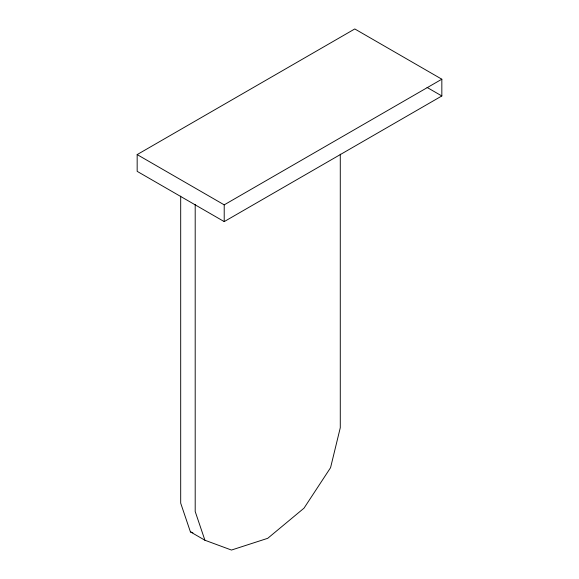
<?xml version="1.0" encoding="UTF-8"?>
<svg xmlns="http://www.w3.org/2000/svg" width="579" height="579" viewBox="0 0 579 579"><rect width="100%" height="100%" fill="white"/><g stroke="black" fill="none" stroke-linecap="round" stroke-linejoin="round"><path stroke-width="0.87" d="M137.165 154.593L354.789 28.95L441.835 79.207L441.835 95.962L224.211 221.605L137.165 171.348L137.165 154.593L224.211 204.85L441.835 79.207M180.691 196.129L180.691 503.129L190.404 531.862L192.894 532.781M190.404 531.862L204.915 540.236L231.47 550.05L267.737 538.311L304.011 508.167L330.558 467.702L340.278 427.743L340.278 154.152M427.07 87.436L441.835 95.962M204.915 540.236L195.195 511.51L195.195 204.503M224.211 204.85L224.211 221.605"/></g></svg>
